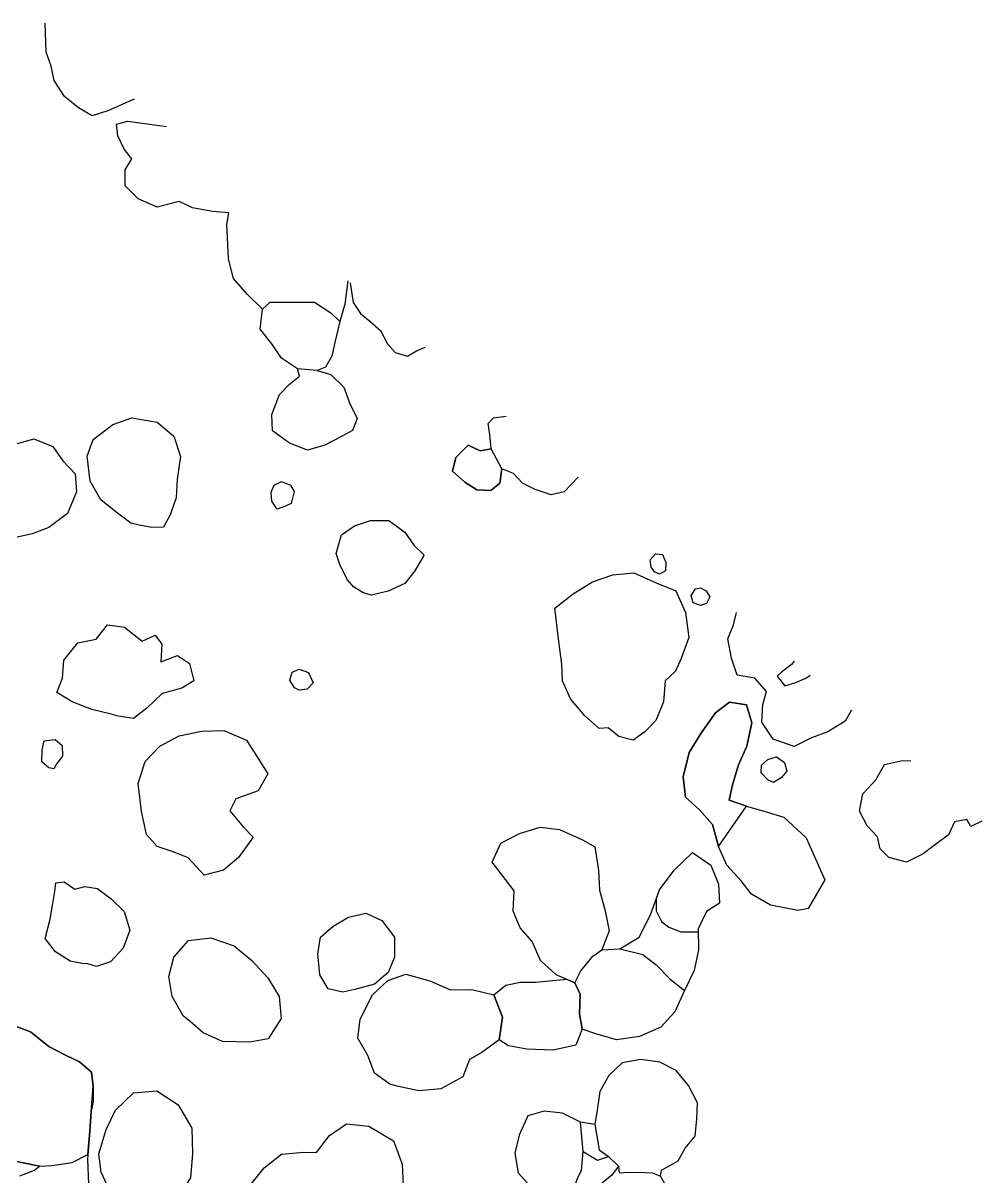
# Model space of a CAD drawing. Header units: metres. Extents: x 4462694 to 4462795, y 5794005 to 5794153.
# Drawn here: x 4462763.25 to 4462776.95, y 5794130.51 to 5794146.99 of the extents above; entities that cross this region are included whole.
import ezdxf

# ---------------------------------------------------------------- set-up
doc = ezdxf.new("R2010")
doc.units = ezdxf.units.M
doc.linetypes.add('STRICHLINIE2', pattern=[9.525, 6.35, -3.175])
doc.layers.add('Befunde', color=7, linetype='Continuous')

msp = doc.modelspace()

# ---------------------------------------------------------------- linework, layer by layer
at = {"layer": 'Befunde'}
for points, elevation in [([(4462766.673, 5794142.901), (4462766.783, 5794142.999), (4462767.026, 5794142.999), (4462767.192, 5794142.999), (4462767.414, 5794142.999), (4462767.65, 5794142.847), (4462767.777, 5794142.725)], 51.614), ([(4462767.454, 5794142.024), (4462767.174, 5794142.048)], 51.579), ([(4462772.299, 5794134.484), (4462772.299, 5794134.306), (4462772.374, 5794134.155), (4462772.479, 5794134.072), (4462772.652, 5794134.007), (4462772.89, 5794134.007)], 51.571), ([(4462771.779, 5794133.763), (4462772.105, 5794133.683), (4462772.295, 5794133.534), (4462772.497, 5794133.333), (4462772.701, 5794133.168)], 51.555)]:
    msp.add_lwpolyline(points, dxfattribs=dict(at, elevation=elevation))
for points, elevation in [([(4462770.093, 5794140.619), (4462769.94, 5794140.904), (4462769.783, 5794140.876), (4462769.612, 5794140.958), (4462769.433, 5794140.782), (4462769.386, 5794140.585), (4462769.566, 5794140.428), (4462769.735, 5794140.322), (4462769.936, 5794140.311), (4462770.062, 5794140.417), (4462770.093, 5794140.619)], 51.637), ([(4462773.189, 5794135.227), (4462773.59, 5794135.804), (4462773.339, 5794135.887), (4462773.387, 5794136.106), (4462773.475, 5794136.394), (4462773.592, 5794136.661), (4462773.666, 5794136.992), (4462773.589, 5794137.25), (4462773.343, 5794137.289), (4462773.147, 5794137.134), (4462772.943, 5794136.856), (4462772.769, 5794136.571), (4462772.682, 5794136.222), (4462772.717, 5794135.93), (4462772.918, 5794135.749), (4462772.918, 5794135.749), (4462773.1, 5794135.539)], -0.008), ([(4462771.133, 5794133.281), (4462771.222, 5794133.449), (4462771.354, 5794133.614), (4462771.392, 5794133.662), (4462771.52, 5794133.752), (4462771.779, 5794133.763), (4462772.105, 5794133.683), (4462772.295, 5794133.534), (4462772.497, 5794133.333), (4462772.701, 5794133.168), (4462772.564, 5794132.865), (4462772.366, 5794132.646), (4462772.059, 5794132.512), (4462771.732, 5794132.467), (4462771.419, 5794132.556), (4462771.241, 5794132.616), (4462771.224, 5794132.709), (4462771.2, 5794132.836), (4462771.21, 5794133.117)], 51.493), ([(4462764.179, 5794130.829), (4462764.208, 5794131.161), (4462764.227, 5794131.441), (4462764.254, 5794131.805), (4462764.232, 5794132.005), (4462764.059, 5794132.15), (4462763.858, 5794132.245), (4462763.619, 5794132.37), (4462763.359, 5794132.579), (4462763.041, 5794132.699), (4462762.857, 5794132.45), (4462762.699, 5794132.326), (4462762.627, 5794132.109), (4462762.522, 5794131.889), (4462762.381, 5794131.615), (4462762.287, 5794131.321), (4462762.476, 5794131.064), (4462762.797, 5794130.915), (4462763.118, 5794130.735), (4462763.487, 5794130.663), (4462763.665, 5794130.671), (4462763.955, 5794130.712)], 51.597), ([(4462771.758, 5794130.663), (4462771.767, 5794130.566), (4462771.908, 5794130.577), (4462772.137, 5794130.569), (4462772.246, 5794130.566), (4462772.357, 5794130.516), (4462772.372, 5794130.605), (4462772.611, 5794130.737), (4462772.713, 5794130.916), (4462772.854, 5794131.087), (4462772.879, 5794131.336), (4462772.886, 5794131.566), (4462772.761, 5794131.811), (4462772.582, 5794132.026), (4462772.352, 5794132.146), (4462772.078, 5794132.186), (4462771.811, 5794132.137), (4462771.62, 5794131.955), (4462771.493, 5794131.725), (4462771.455, 5794131.463), (4462771.423, 5794131.258), (4462771.481, 5794130.892), (4462771.614, 5794130.8), (4462771.758, 5794130.663)], 51.491), ([(4462771.254, 5794130.872), (4462771.218, 5794131.287), (4462770.958, 5794131.416), (4462770.698, 5794131.444), (4462770.465, 5794131.379), (4462770.339, 5794131.102), (4462770.277, 5794130.845), (4462770.328, 5794130.564), (4462770.509, 5794130.364), (4462770.845, 5794130.271), (4462771.108, 5794130.302), (4462771.176, 5794130.497), (4462771.229, 5794130.6), (4462771.239, 5794130.707)], 51.505)]:
    msp.add_lwpolyline(points, close=True, dxfattribs=dict(at, elevation=elevation))
for points in [[(4462764.84, 5794145.901, 52.206), (4462764.466, 5794145.732, 51.781), (4462764.24, 5794145.661, 51.768), (4462764.044, 5794145.773, 51.768), (4462763.846, 5794145.936, 51.782), (4462763.695, 5794146.165, 51.804), (4462763.652, 5794146.369, 51.804), (4462763.584, 5794146.572, 51.796), (4462763.567, 5794146.986, 52.206)], [(4462767.891, 5794143.303, 51.606), (4462767.852, 5794142.972, 51.588), (4462767.777, 5794142.725, 51.568), (4462767.707, 5794142.425, 51.573), (4462767.664, 5794142.228, 51.584), (4462767.572, 5794142.07, 51.578), (4462767.454, 5794142.024, 51.579), (4462767.648, 5794141.968, 51.578), (4462767.837, 5794141.786, 51.589), (4462767.917, 5794141.564, 51.591), (4462768.026, 5794141.337, 51.583), (4462767.96, 5794141.166, 51.585), (4462767.8, 5794141.08, 51.6), (4462767.563, 5794140.956, 51.599), (4462767.316, 5794140.884, 51.601), (4462767.061, 5794140.986, 51.607), (4462766.815, 5794141.163, 51.606), (4462766.807, 5794141.396, 51.604), (4462766.917, 5794141.683, 51.599), (4462767.06, 5794141.827, 51.586), (4462767.202, 5794141.945, 51.577), (4462767.174, 5794142.048, 51.575), (4462766.945, 5794142.2, 51.605), (4462766.809, 5794142.403, 51.603), (4462766.642, 5794142.614, 51.605), (4462766.673, 5794142.901, 51.614), (4462766.456, 5794143.114, 51.613), (4462766.258, 5794143.34, 51.61), (4462766.187, 5794143.619, 51.581), (4462766.174, 5794143.923, 51.6), (4462766.166, 5794144.108, 51.59), (4462766.193, 5794144.274, 51.589), (4462765.957, 5794144.297, 51.568), (4462765.674, 5794144.347, 51.552), (4462765.481, 5794144.438, 51.55), (4462765.168, 5794144.357, 51.554), (4462764.895, 5794144.476, 51.568), (4462764.712, 5794144.661, 51.557), (4462764.712, 5794144.89, 51.579), (4462764.806, 5794145.045, 51.577), (4462764.695, 5794145.187, 51.575), (4462764.606, 5794145.376, 51.588), (4462764.589, 5794145.542, 51.603), (4462764.751, 5794145.585, 51.607), (4462765.302, 5794145.508, 51.558)], [(4462767.924, 5794143.274, 51.619), (4462767.97, 5794142.993, 51.582), (4462768.075, 5794142.838, 51.583), (4462768.206, 5794142.727, 51.584), (4462768.358, 5794142.595, 51.602), (4462768.457, 5794142.404, 51.6), (4462768.568, 5794142.282, 51.6), (4462768.747, 5794142.231, 51.599), (4462768.874, 5794142.305, 51.603), (4462768.999, 5794142.359, 51.617)], [(4462771.183, 5794140.499, 51.581), (4462770.981, 5794140.292, 51.576), (4462770.796, 5794140.25, 51.599), (4462770.567, 5794140.327, 51.606), (4462770.386, 5794140.417, 51.619), (4462770.259, 5794140.555, 51.623), (4462770.093, 5794140.619, 51.637), (4462770.062, 5794140.417, 51.625), (4462769.936, 5794140.311, 51.627), (4462769.735, 5794140.322, 51.62), (4462769.566, 5794140.428, 51.623), (4462769.386, 5794140.585, 51.632), (4462769.433, 5794140.782, 51.615), (4462769.612, 5794140.958, 51.626), (4462769.783, 5794140.876, 51.639), (4462769.94, 5794140.904, 51.638), (4462769.92, 5794141.109, 51.636), (4462769.899, 5794141.265, 51.644), (4462769.974, 5794141.346, 51.621), (4462770.155, 5794141.374, 51.646)], [(4462775.09, 5794137.171, 51.555), (4462774.997, 5794137.017, 51.552), (4462774.749, 5794136.862, 51.556), (4462774.514, 5794136.779, 51.559), (4462774.268, 5794136.656, 51.549), (4462773.967, 5794136.757, 51.552), (4462773.809, 5794137.001, 51.543), (4462773.823, 5794137.255, 51.572), (4462773.874, 5794137.439, 51.589), (4462773.709, 5794137.632, 51.586), (4462773.456, 5794137.674, 51.571), (4462773.375, 5794137.916, 51.585), (4462773.322, 5794138.194, 51.608), (4462773.403, 5794138.391, 51.619), (4462773.447, 5794138.57, 51.628)], [(4462774.268, 5794137.871, 51.593), (4462774.231, 5794137.826, 51.591), (4462774.081, 5794137.709, 51.593), (4462774.025, 5794137.66, 51.594), (4462774.137, 5794137.523, 51.58), (4462774.293, 5794137.57, 51.596), (4462774.436, 5794137.628, 51.587), (4462774.498, 5794137.675, 51.606)], [(4462776.951, 5794135.586, 51.554), (4462776.793, 5794135.511, 51.548), (4462776.737, 5794135.613, 51.538), (4462776.561, 5794135.58, 51.546), (4462776.475, 5794135.391, 51.548), (4462776.25, 5794135.224, 51.539), (4462776.11, 5794135.12, 51.568), (4462775.874, 5794135.003, 51.594), (4462775.622, 5794135.071, 51.57), (4462775.497, 5794135.192, 51.562), (4462775.46, 5794135.364, 51.561), (4462775.312, 5794135.519, 51.529), (4462775.2, 5794135.731, 51.511), (4462775.25, 5794135.979, 51.522), (4462775.435, 5794136.176, 51.51), (4462775.56, 5794136.397, 51.474), (4462775.817, 5794136.452, 51.465), (4462775.935, 5794136.451, 51.477)], [(4462763.041, 5794132.699, 51.647), (4462763.359, 5794132.579, 51.641), (4462763.619, 5794132.37, 51.662), (4462763.858, 5794132.245, 51.632), (4462764.059, 5794132.15, 51.624), (4462764.232, 5794132.005, 51.618), (4462764.254, 5794131.805, 51.596), (4462764.252, 5794131.59, 51.61), (4462764.227, 5794131.441, 51.624), (4462764.208, 5794131.161, 51.616), (4462764.173, 5794130.76, 51.593), (4462764.188, 5794130.41, 51.594)], [(4462772.471, 5794130.329, 51.436), (4462772.357, 5794130.516, 51.448), (4462772.372, 5794130.605, 51.441), (4462772.611, 5794130.737, 51.437), (4462772.713, 5794130.916, 51.433), (4462772.854, 5794131.087, 51.43), (4462772.879, 5794131.336, 51.454), (4462772.886, 5794131.566, 51.459), (4462772.761, 5794131.811, 51.47), (4462772.582, 5794132.026, 51.472), (4462772.352, 5794132.146, 51.484), (4462772.078, 5794132.186, 51.48), (4462771.811, 5794132.137, 51.483), (4462771.62, 5794131.955, 51.486), (4462771.493, 5794131.725, 51.513), (4462771.455, 5794131.463, 51.516), (4462771.423, 5794131.258, 51.503), (4462771.218, 5794131.287, 51.518), (4462770.958, 5794131.416, 51.521), (4462770.698, 5794131.444, 51.519), (4462770.465, 5794131.379, 51.502), (4462770.339, 5794131.102, 51.505), (4462770.277, 5794130.845, 51.508), (4462770.328, 5794130.564, 51.493), (4462770.509, 5794130.364, 51.492)], [(4462766.469, 5794130.352, 51.533), (4462766.698, 5794130.637, 51.55), (4462766.946, 5794130.83, 51.553), (4462767.261, 5794130.86, 51.562), (4462767.445, 5794130.858, 51.546), (4462767.631, 5794131.101, 51.57), (4462767.875, 5794131.266, 51.573), (4462768.192, 5794131.233, 51.568), (4462768.547, 5794131.025, 51.53), (4462768.667, 5794130.688, 51.511), (4462768.681, 5794130.377, 51.506)], [(4462771.176, 5794130.497, 51.466), (4462771.229, 5794130.6, 51.473), (4462771.239, 5794130.707, 51.481), (4462771.254, 5794130.872, 51.505), (4462771.459, 5794130.746, 51.484), (4462771.614, 5794130.8, 51.483), (4462771.758, 5794130.663, 51.491), (4462771.666, 5794130.531, 51.465), (4462771.46, 5794130.367, 51.469)], [(4462763.208, 5794130.522, 51.564), (4462763.417, 5794130.606, 51.569), (4462763.487, 5794130.663, 51.561), (4462763.118, 5794130.735, 51.573)]]:
    msp.add_polyline3d(points, dxfattribs=at)
for points in [[(4462764.794, 5794139.846, 51.618), (4462764.582, 5794140.002, 51.617), (4462764.362, 5794140.177, 51.617), (4462764.212, 5794140.442, 51.608), (4462764.171, 5794140.8, 51.596), (4462764.252, 5794141.041, 51.603), (4462764.535, 5794141.252, 51.591), (4462764.805, 5794141.35, 51.573), (4462765.167, 5794141.288, 51.571), (4462765.408, 5794141.088, 51.583), (4462765.501, 5794140.795, 51.586), (4462765.456, 5794140.474, 51.591), (4462765.438, 5794140.206, 51.594), (4462765.356, 5794139.961, 51.582), (4462765.257, 5794139.786, 51.599), (4462765.094, 5794139.784, 51.603), (4462764.912, 5794139.813, 51.612)], [(4462762.747, 5794139.721, 51.718), (4462762.523, 5794139.915, 51.732), (4462762.481, 5794140.144, 51.736), (4462762.576, 5794140.413, 51.734), (4462762.699, 5794140.668, 51.749), (4462762.867, 5794140.873, 51.76), (4462763.127, 5794140.968, 51.759), (4462763.408, 5794141.05, 51.736), (4462763.68, 5794140.937, 51.741), (4462763.821, 5794140.732, 51.753), (4462763.998, 5794140.549, 51.738), (4462764.015, 5794140.292, 51.746), (4462763.888, 5794139.98, 51.752), (4462763.619, 5794139.784, 51.745), (4462763.382, 5794139.693, 51.705), (4462763.109, 5794139.63, 51.704), (4462762.901, 5794139.679, 51.716)], [(4462767.004, 5794140.088, 51.576), (4462766.883, 5794140.042, 51.578), (4462766.809, 5794140.157, 51.577), (4462766.795, 5794140.286, 51.576), (4462766.84, 5794140.386, 51.593), (4462766.944, 5794140.441, 51.571), (4462767.072, 5794140.387, 51.56), (4462767.126, 5794140.296, 51.579), (4462767.083, 5794140.124, 51.582)], [(4462767.888, 5794139.034, 51.613), (4462767.784, 5794139.238, 51.638), (4462767.728, 5794139.412, 51.636), (4462767.803, 5794139.676, 51.647), (4462767.988, 5794139.805, 51.628), (4462768.216, 5794139.88, 51.625), (4462768.479, 5794139.882, 51.595), (4462768.708, 5794139.714, 51.595), (4462768.837, 5794139.528, 51.596), (4462768.982, 5794139.389, 51.597), (4462768.976, 5794139.381, 51.597), (4462768.85, 5794139.165, 51.601), (4462768.707, 5794138.98, 51.614), (4462768.468, 5794138.871, 51.624), (4462768.232, 5794138.817, 51.627), (4462768.11, 5794138.848, 51.638), (4462768.11, 5794138.848, 51.638), (4462767.972, 5794138.936, 51.637)], [(4462772.272, 5794139.15, 51.589), (4462772.226, 5794139.215, 51.585), (4462772.211, 5794139.321, 51.587), (4462772.286, 5794139.407, 51.581), (4462772.388, 5794139.397, 51.581), (4462772.437, 5794139.28, 51.576), (4462772.429, 5794139.164, 51.573), (4462772.343, 5794139.117, 51.56)], [(4462771.481, 5794136.911, 51.583), (4462771.278, 5794137.092, 51.598), (4462771.073, 5794137.336, 51.611), (4462770.958, 5794137.592, 51.643), (4462770.952, 5794137.831, 51.667), (4462770.904, 5794138.192, 51.657), (4462770.849, 5794138.628, 51.61), (4462771.111, 5794138.834, 51.581), (4462771.387, 5794139.007, 51.579), (4462771.676, 5794139.104, 51.584), (4462771.977, 5794139.134, 51.606), (4462772.296, 5794138.991, 51.594), (4462772.577, 5794138.876, 51.587), (4462772.714, 5794138.567, 51.573), (4462772.765, 5794138.212, 51.476), (4462772.655, 5794137.912, 51.448), (4462772.573, 5794137.732, 51.469), (4462772.424, 5794137.591, 51.473), (4462772.404, 5794137.293, 51.465), (4462772.294, 5794137.026, 51.475), (4462772.136, 5794136.862, 51.504), (4462771.967, 5794136.743, 51.507), (4462771.763, 5794136.798, 51.505), (4462771.611, 5794136.921, 51.507), (4462771.481, 5794136.911, 51.583)], [(4462772.891, 5794138.684, 51.558), (4462772.825, 5794138.707, 51.571), (4462772.795, 5794138.813, 51.576), (4462772.857, 5794138.904, 51.574), (4462772.929, 5794138.918, 51.573), (4462773.013, 5794138.878, 51.567), (4462773.065, 5794138.79, 51.557), (4462773.017, 5794138.697, 51.546), (4462772.932, 5794138.67, 51.551)], [(4462764.512, 5794137.116, 51.619), (4462764.235, 5794137.184, 51.62), (4462763.952, 5794137.294, 51.591), (4462763.735, 5794137.426, 51.602), (4462763.817, 5794137.628, 51.606), (4462763.834, 5794137.887, 51.607), (4462764.034, 5794138.136, 51.615), (4462764.297, 5794138.188, 51.612), (4462764.457, 5794138.392, 51.614), (4462764.7, 5794138.36, 51.613), (4462764.953, 5794138.159, 51.621), (4462765.14, 5794138.245, 51.616), (4462765.234, 5794138.114, 51.615), (4462765.219, 5794137.863, 51.635), (4462765.459, 5794137.954, 51.632), (4462765.632, 5794137.842, 51.601), (4462765.691, 5794137.594, 51.604), (4462765.523, 5794137.488, 51.607), (4462765.241, 5794137.409, 51.611), (4462765.023, 5794137.204, 51.625), (4462764.83, 5794137.053, 51.63), (4462764.612, 5794137.089, 51.631)], [(4462767.132, 5794137.493, 51.745), (4462767.066, 5794137.603, 51.758), (4462767.097, 5794137.716, 51.767), (4462767.196, 5794137.761, 51.766), (4462767.33, 5794137.711, 51.746), (4462767.397, 5794137.562, 51.747), (4462767.312, 5794137.473, 51.748), (4462767.195, 5794137.46, 51.748)], [(4462773.513, 5794134.736, 51.476), (4462773.309, 5794134.958, 51.491), (4462773.189, 5794135.227, 51.5), (4462773.1, 5794135.539, 51.506), (4462772.918, 5794135.749, 51.493), (4462772.717, 5794135.93, 51.483), (4462772.682, 5794136.222, 51.493), (4462772.769, 5794136.571, 51.518), (4462772.943, 5794136.856, 51.525), (4462773.147, 5794137.134, 51.529), (4462773.343, 5794137.289, 51.562), (4462773.589, 5794137.25, 51.563), (4462773.666, 5794136.992, 51.556), (4462773.592, 5794136.661, 51.523), (4462773.475, 5794136.394, 51.528), (4462773.387, 5794136.106, 51.512), (4462773.339, 5794135.887, 51.515), (4462773.59, 5794135.804, 51.516), (4462773.869, 5794135.722, 51.521), (4462774.122, 5794135.643, 51.54), (4462774.439, 5794135.351, 51.538), (4462774.707, 5794134.748, 51.539), (4462774.469, 5794134.34, -0.008), (4462774.323, 5794134.312, 51.508), (4462773.929, 5794134.389, 51.499), (4462773.657, 5794134.545, 51.51)], [(4462763.622, 5794136.351, 51.689), (4462763.521, 5794136.435, 51.693), (4462763.525, 5794136.605, 51.706), (4462763.555, 5794136.734, 51.687), (4462763.71, 5794136.752, 51.708), (4462763.81, 5794136.669, 51.708), (4462763.815, 5794136.514, 51.698), (4462763.735, 5794136.413, 51.7), (4462763.694, 5794136.336, 51.695)], [(4462765.411, 5794135.147, 51.69), (4462765.171, 5794135.225, 51.69), (4462765.015, 5794135.399, 51.702), (4462764.947, 5794135.731, 51.709), (4462764.899, 5794136.127, 51.719), (4462764.995, 5794136.441, 51.728), (4462765.206, 5794136.659, 51.737), (4462765.483, 5794136.805, 51.735), (4462765.803, 5794136.875, 51.733), (4462766.12, 5794136.882, 51.731), (4462766.443, 5794136.746, 51.731), (4462766.61, 5794136.484, 51.704), (4462766.748, 5794136.264, 51.72), (4462766.611, 5794136.023, 51.719), (4462766.293, 5794135.909, 51.721), (4462766.207, 5794135.734, 51.723), (4462766.396, 5794135.508, 51.712), (4462766.538, 5794135.358, 51.721), (4462766.331, 5794135.067, 51.685), (4462766.117, 5794134.888, 51.667), (4462765.842, 5794134.818, 51.67), (4462765.612, 5794135.062, 51.691)], [(4462773.895, 5794136.174, 51.526), (4462773.799, 5794136.276, 51.507), (4462773.804, 5794136.386, 51.509), (4462773.892, 5794136.469, 51.532), (4462774.016, 5794136.508, 51.53), (4462774.131, 5794136.426, 51.55), (4462774.165, 5794136.3, 51.542), (4462774.081, 5794136.207, 51.544), (4462773.974, 5794136.141, 51.528)], [(4462771.133, 5794133.281, 51.549), (4462770.871, 5794133.392, 51.572), (4462770.647, 5794133.597, 51.569), (4462770.525, 5794133.868, 51.583), (4462770.354, 5794134.064, 51.619), (4462770.254, 5794134.303, 51.61), (4462770.27, 5794134.593, 51.607), (4462770.081, 5794134.835, 51.615), (4462769.955, 5794135.004, 51.603), (4462770.079, 5794135.274, 51.598), (4462770.344, 5794135.41, 51.602), (4462770.639, 5794135.503, 51.618), (4462770.914, 5794135.47, 51.621), (4462771.246, 5794135.321, 51.592), (4462771.42, 5794135.22, 51.574), (4462771.475, 5794134.882, 51.574), (4462771.488, 5794134.601, 51.562), (4462771.568, 5794134.306, 51.564), (4462771.625, 5794134.02, 51.542), (4462771.52, 5794133.752, 51.539), (4462771.779, 5794133.763, 51.555), (4462772.053, 5794133.932, 51.57), (4462772.214, 5794134.251, 51.564), (4462772.343, 5794134.606, 51.574), (4462772.556, 5794134.886, 51.55), (4462772.816, 5794135.141, 51.544), (4462773.078, 5794134.96, 51.501), (4462773.189, 5794134.687, 51.531), (4462773.204, 5794134.415, 51.518), (4462773.016, 5794134.298, 51.522), (4462772.899, 5794134.052, 51.543), (4462772.901, 5794133.752, 51.546), (4462772.842, 5794133.455, 51.519), (4462772.701, 5794133.168, 51.513), (4462772.564, 5794132.865, 51.519), (4462772.366, 5794132.646, 51.504), (4462772.059, 5794132.512, 51.523), (4462771.732, 5794132.467, 51.507), (4462771.419, 5794132.556, 51.531), (4462771.241, 5794132.616, 51.533), (4462771.2, 5794132.836, 51.531), (4462771.21, 5794133.117, 51.528)], [(4462764.098, 5794133.557, 51.662), (4462763.925, 5794133.59, 51.679), (4462763.717, 5794133.72, 51.653), (4462763.571, 5794133.913, 51.687), (4462763.642, 5794134.189, 51.69), (4462763.68, 5794134.414, 51.687), (4462763.707, 5794134.585, 51.701), (4462763.72, 5794134.707, 51.713), (4462763.838, 5794134.721, 51.705), (4462763.991, 5794134.618, 51.703), (4462764.133, 5794134.656, 51.686), (4462764.314, 5794134.624, 51.691), (4462764.511, 5794134.477, 51.692), (4462764.695, 5794134.3, 51.679), (4462764.78, 5794134.033, 51.66), (4462764.684, 5794133.776, 51.678), (4462764.504, 5794133.58, 51.675), (4462764.302, 5794133.514, 51.678), (4462764.179, 5794133.551, 51.663)], [(4462767.819, 5794133.147, 51.526), (4462767.612, 5794133.192, 51.529), (4462767.492, 5794133.394, 51.537), (4462767.465, 5794133.695, 51.538), (4462767.502, 5794133.933, 51.548), (4462767.681, 5794134.088, 51.543), (4462767.903, 5794134.217, 51.543), (4462768.148, 5794134.273, 51.539), (4462768.376, 5794134.171, 51.52), (4462768.561, 5794133.932, 51.495), (4462768.557, 5794133.647, 51.483), (4462768.471, 5794133.425, 51.505), (4462768.272, 5794133.262, 51.495), (4462767.994, 5794133.183, 51.526)], [(4462765.542, 5794132.806, 51.667), (4462765.384, 5794133.083, 51.655), (4462765.335, 5794133.368, 51.639), (4462765.408, 5794133.646, 51.636), (4462765.618, 5794133.884, 51.649), (4462765.936, 5794133.92, 51.645), (4462766.267, 5794133.806, 51.643), (4462766.519, 5794133.596, 51.644), (4462766.751, 5794133.351, 51.645), (4462766.912, 5794133.083, 51.631), (4462766.94, 5794132.769, 51.627), (4462766.753, 5794132.478, 51.601), (4462766.491, 5794132.434, 51.636), (4462766.101, 5794132.442, 51.652), (4462765.825, 5794132.563, 51.653), (4462765.64, 5794132.726, 51.653)], [(4462768.491, 5794131.83, 51.527), (4462768.272, 5794131.987, 51.553), (4462768.176, 5794132.242, 51.534), (4462768.034, 5794132.49, 51.526), (4462768.069, 5794132.76, 51.501), (4462768.243, 5794133.106, 51.503), (4462768.466, 5794133.311, 51.512), (4462768.721, 5794133.402, 51.482), (4462769.063, 5794133.308, 51.477), (4462769.359, 5794133.178, 51.459), (4462769.663, 5794133.182, 51.475), (4462769.977, 5794133.108, 51.493), (4462770.1, 5794132.787, 51.534), (4462770.053, 5794132.463, 51.547), (4462769.808, 5794132.284, 51.545), (4462769.631, 5794132.185, 51.549), (4462769.535, 5794131.939, 51.555), (4462769.219, 5794131.763, 51.562), (4462768.906, 5794131.738, 51.519), (4462768.618, 5794131.798, 51.525)], [(4462769.977, 5794133.108, 51.493), (4462770.148, 5794133.247, -0.008), (4462770.359, 5794133.291, -0.008), (4462770.578, 5794133.291, -0.008), (4462771.015, 5794133.331, 51.559), (4462771.133, 5794133.281, 51.549), (4462771.21, 5794133.117, 51.528), (4462771.2, 5794132.836, 51.531), (4462771.241, 5794132.616, 51.533), (4462771.149, 5794132.39, -0.008), (4462770.827, 5794132.316, -0.008), (4462770.448, 5794132.333, -0.008), (4462770.187, 5794132.381, -0.008), (4462770.053, 5794132.463, 51.547), (4462770.1, 5794132.787, 51.534)], [(4462764.78, 5794130.21, 51.566), (4462764.482, 5794130.326, 51.57), (4462764.368, 5794130.574, 51.593), (4462764.333, 5794130.838, 51.593), (4462764.441, 5794131.185, 51.63), (4462764.574, 5794131.463, 51.649), (4462764.832, 5794131.707, 51.656), (4462765.164, 5794131.735, 51.662), (4462765.471, 5794131.537, 51.652), (4462765.664, 5794131.203, 51.655), (4462765.675, 5794130.841, 51.632), (4462765.644, 5794130.495, 51.629), (4462765.454, 5794130.201, 51.601), (4462765.151, 5794130.114, 51.592), (4462764.953, 5794130.17, 51.578)]]:
    msp.add_polyline3d(points, close=True, dxfattribs=at)
at = {"layer": 'Befunde', "linetype": 'STRICHLINIE2', "ltscale": 0.05}
msp.add_polyline3d([(4462763.487, 5794130.663, 51.561), (4462763.665, 5794130.671, -0.008), (4462763.955, 5794130.712, -0.008), (4462764.179, 5794130.829, 51.597)], dxfattribs=at)

doc.saveas('drawing.dxf')
